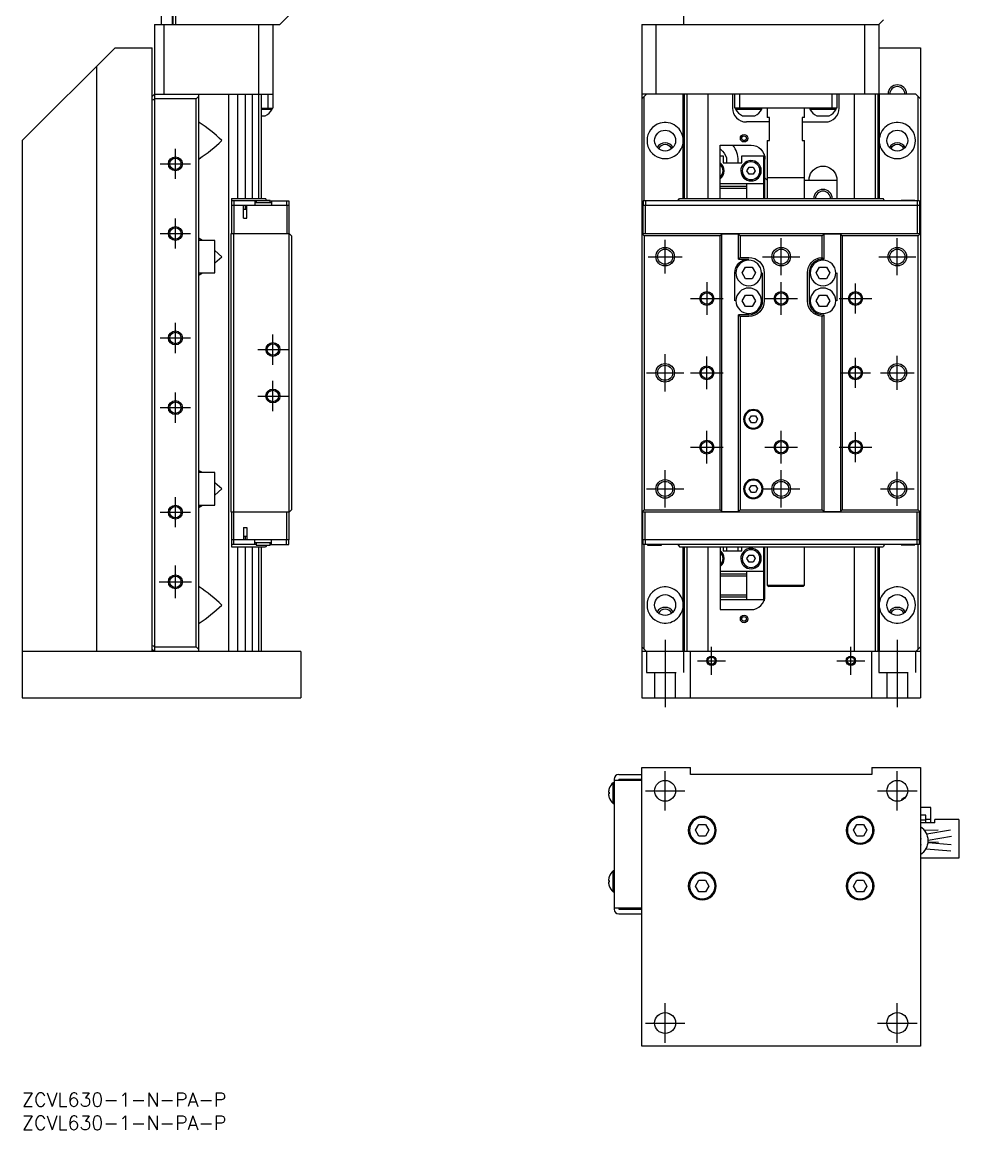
# Model space of a CAD drawing. Extents: x 0 to 469, y -8 to 440.
# Drawn here: x 0 to 201.7, y -8 to 230.5 of the extents above; entities that cross this region are included whole.
import ezdxf

# ---------------------------------------------------------------- set-up
doc = ezdxf.new("R2010")
doc.units = 0
doc.header["$LTSCALE"] = 0.5
doc.linetypes.add('CENTER', pattern=[50.8, 31.75, -6.35, 6.35, -6.35])
doc.linetypes.add('DASHED', pattern=[19.05, 12.7, -6.35])
for name, color, linetype in [('MSM_CENTER', 1, 'CENTER'), ('MSM_CONTINUOUS', 7, 'CONTINUOUS'), ('MSM_DASHED', 4, 'DASHED'), ('MSM_NARROW', 5, 'CONTINUOUS'), ('MSM_PART_NUMBER', 7, 'CONTINUOUS')]:
    doc.layers.add(name, color=color, linetype=linetype)
doc.styles.get("Standard").update_dxf_attribs({"font": 'txt.shx', "height": 3, "bigfont": 'bigfont.shx'})

msp = doc.modelspace()

# ---------------------------------------------------------------- linework, layer by layer
at = {"layer": 'MSM_CENTER'}
for p, q in [((33, 196.75), (33, 203.25)), ((29.75, 200), (36.25, 200)), ((33, 181.75), (33, 188.25)), ((29.75, 185), (36.25, 185)), ((138.45, 176.35), (138.45, 183.65)), ((163.45, 176), (163.45, 184)), ((188.45, 176), (188.45, 184)), ((134.8, 180), (142.1, 180)), ((159.45, 180), (167.45, 180)), ((184.45, 180), (192.45, 180)), ((147.45, 174.5), (147.45, 167.5)), ((163.45, 167.5), (163.45, 174.5)), ((179.45, 167.75), (179.45, 174.25)), ((143.95, 171), (150.95, 171)), ((159.95, 171), (166.95, 171)), ((175.95, 171), (182.95, 171)), ((33, 159.25), (33, 165.75)), ((29.75, 162.5), (36.25, 162.5)), ((54, 156.75), (54, 163.25)), ((50.75, 160), (57.25, 160)), ((138.45, 151), (138.45, 159)), ((147.45, 151.5), (147.45, 158.5)), ((179.45, 151.75), (179.45, 158.25)), ((188.45, 151.35), (188.45, 158.65)), ((54, 146.75), (54, 153.25)), ((134.45, 155), (142.45, 155)), ((143.95, 155), (150.95, 155)), ((176.2, 155), (182.7, 155)), ((184.8, 155), (192.1, 155)), ((33, 144.25), (33, 150.75)), ((50.75, 150), (57.25, 150)), ((29.75, 147.5), (36.25, 147.5)), ((147.45, 135.5), (147.45, 142.5)), ((163.45, 135.5), (163.45, 142.5)), ((179.45, 135.75), (179.45, 142.25)), ((143.95, 139), (150.95, 139)), ((159.95, 139), (166.95, 139)), ((175.95, 139), (182.95, 139)), ((138.45, 126), (138.45, 134)), ((163.45, 126), (163.45, 134)), ((188.45, 126.35), (188.45, 133.65)), ((134.45, 130), (142.45, 130)), ((159.45, 130), (167.45, 130)), ((184.8, 130), (192.1, 130)), ((33, 121.75), (33, 128.25)), ((29.75, 125), (36.25, 125)), ((33, 106.5), (33, 113.5)), ((29.5, 110), (36.5, 110)), ((138.45, 97.5), (138.45, 83)), ((148.45, 90), (148.45, 96)), ((178.45, 90), (178.45, 96)), ((188.45, 97.5), (188.45, 83)), ((145.45, 93), (151.45, 93)), ((175.45, 93), (181.45, 93)), ((138.45, 60.75), (138.45, 69.25)), ((188.45, 60.75), (188.45, 69.25)), ((134.2, 65), (142.7, 65)), ((184.2, 65), (192.7, 65)), ((138.45, 10.75), (138.45, 19.25)), ((188.45, 10.75), (188.45, 19.25)), ((134.2, 15), (142.7, 15)), ((184.2, 15), (192.7, 15))]:
    msp.add_line(p, q, dxfattribs=at)
at = {"layer": 'MSM_CONTINUOUS'}
for p, q in [((142.45, 230), (142.45, 255)), ((32.5, 230), (32.5, 234.5)), ((33, 234.5), (33, 230)), ((29.9, 233), (29.9, 230)), ((32.4, 230), (32.4, 233)), ((55.5, 230), (58.5, 233)), ((28.5, 230), (55.5, 230)), ((28.5, 230), (28.5, 214)), ((30.5, 230), (30.5, 215)), ((51, 215), (51, 230)), ((54, 230), (54, 212)), ((133.45, 230), (133.45, 85)), ((133.45, 230), (184.45, 230)), ((136.45, 230), (136.45, 215)), ((181.45, 215), (181.45, 230)), ((184.45, 230), (185.45, 231)), ((184.45, 230), (184.45, 215)), ((20, 225), (0, 205)), ((20, 225), (28, 225)), ((28, 95), (28, 225)), ((184.45, 225), (193.45, 225)), ((193.45, 225), (193.45, 85)), ((16, 221), (16, 95)), ((28.5, 215), (28, 214.5)), ((28.5, 215), (54, 215)), ((38, 215), (38, 95)), ((44.5, 95), (44.5, 215)), ((46.39, 215), (46.39, 192.5)), ((48, 215), (48, 192.5)), ((49.61, 192.5), (49.61, 215)), ((50.99, 192.5), (50.99, 215)), ((51.5, 215), (51.5, 192.5)), ((53, 212), (53, 215)), ((192.45, 215), (133.45, 215)), ((134.45, 215), (133.45, 214)), ((142.35, 192.5), (142.35, 215)), ((142.65, 192.5), (142.65, 215)), ((143.16, 215), (143.16, 192.5)), ((147.74, 192.5), (147.74, 215)), ((152.95, 215), (152.95, 212)), ((153.45, 212), (153.45, 215)), ((154.45, 215), (154.45, 212)), ((174.45, 212), (174.45, 215)), ((175.45, 215), (175.45, 212)), ((175.95, 212), (175.95, 215)), ((179.16, 215), (179.16, 192.5)), ((183.75, 192.5), (183.75, 215)), ((184.25, 215), (184.25, 192.5)), ((184.55, 215), (184.55, 192.5)), ((193.45, 214), (192.45, 215)), ((28.51, 214), (28.51, 96)), ((37.5, 214), (28.51, 214)), ((38, 214.5), (37.5, 214)), ((37.5, 96), (37.5, 214)), ((133.95, 192), (133.95, 214.5)), ((192.95, 192), (192.95, 214.5)), ((51.5, 212), (54, 212)), ((51.5, 211.75), (53.85, 211.75)), ((51.5, 210.35), (52.34, 210.35)), ((53.85, 211.75), (53.85, 212)), ((175.45, 212), (153.45, 212)), ((153.6, 212), (153.6, 211.75)), ((153.6, 211.75), (159.3, 211.75)), ((155.11, 210.35), (157.79, 210.35)), ((159.3, 211.75), (159.3, 212)), ((160.45, 212), (160.45, 210)), ((160.95, 210), (160.45, 210)), ((160.95, 205), (160.95, 210)), ((168.45, 210), (167.95, 210)), ((167.95, 210), (167.95, 205)), ((168.45, 210), (168.45, 212)), ((169.6, 212), (169.6, 211.75)), ((169.6, 211.75), (175.3, 211.75)), ((171.11, 210.35), (173.79, 210.35)), ((175.3, 211.75), (175.3, 212)), ((38, 208.74), (38.12, 208.9)), ((160.95, 209), (155.95, 209)), ((167.95, 209), (172.95, 209)), ((0, 205), (0, 85)), ((150.33, 204), (156.95, 204)), ((150.33, 192.5), (150.33, 204)), ((150.33, 203.19), (150.83, 202.72)), ((160.45, 205), (160.95, 205)), ((160.45, 205), (160.45, 192.5)), ((167.95, 205), (168.45, 205)), ((168.45, 192.5), (168.45, 205)), ((38, 201.26), (38.12, 201.1)), ((150.33, 201.7), (150.95, 201.7)), ((150.95, 201.7), (150.95, 200.2)), ((151.7, 200.71), (151.7, 200.2)), ((154.2, 200.2), (154.2, 200.71)), ((154.95, 200.2), (154.95, 201.7)), ((154.95, 201.7), (159.65, 201.7)), ((156.84, 200.69), (156.84, 200.39)), ((156.91, 200.7), (156.91, 200.4)), ((156.93, 200.4), (156.93, 200.7)), ((159.65, 201.7), (159.65, 192.5)), ((159.75, 202.07), (159.75, 192.5)), ((159.95, 192.5), (159.95, 201)), ((150.95, 200.2), (154.95, 200.2)), ((156.08, 198.5), (156.52, 199.25)), ((156.52, 197.75), (156.08, 198.5)), ((156.52, 199.25), (157.38, 199.25)), ((157.38, 199.25), (157.82, 198.5)), ((157.82, 198.5), (157.38, 197.75)), ((159.65, 195.7), (150.33, 195.7)), ((155.95, 195.7), (155.95, 192.5)), ((157.38, 197.75), (156.52, 197.75)), ((159.95, 197), (160.45, 196.5)), ((168.45, 197), (160.45, 197)), ((168.45, 196.5), (175.45, 196.5)), ((175.45, 196.5), (175.45, 192.5)), ((150.33, 195.2), (155.95, 195.2)), ((155.95, 194.7), (150.33, 194.7)), ((45.1, 192.5), (52.43, 192.5)), ((45.1, 192.5), (45.1, 185)), ((50.4, 192), (45.1, 192)), ((57.5, 191), (45.1, 191)), ((45.6, 192), (45.6, 185)), ((47.65, 188.3), (47.65, 191)), ((48, 191), (48, 190.2)), ((48.35, 188.3), (48.35, 191)), ((50.1, 192), (50.1, 191)), ((53.7, 191.6), (50.1, 191.6)), ((53.4, 192.05), (50.4, 192.05)), ((50.4, 192.05), (50.4, 191.6)), ((52.7, 192.05), (52.43, 192.5)), ((53.4, 192.1), (52.67, 192.1)), ((53.4, 191.6), (53.4, 192.1)), ((53.4, 192), (57.4, 192)), ((53.7, 192), (53.7, 191)), ((56.9, 192), (56.9, 191)), ((57, 191), (57, 185)), ((57.4, 192), (57.4, 191)), ((57.5, 119), (57.5, 191)), ((133.65, 191), (133.65, 185)), ((193.25, 191), (133.65, 191)), ((133.7, 192), (133.7, 191)), ((193.2, 192), (133.7, 192)), ((134.15, 191), (134.15, 185)), ((134.2, 192), (134.2, 191)), ((137.65, 192.05), (134.65, 192.05)), ((134.65, 192.05), (134.65, 192)), ((137.65, 192), (137.65, 192.05)), ((141.22, 192), (141.52, 192.5)), ((141.52, 192.5), (185.38, 192.5)), ((185.68, 192), (185.38, 192.5)), ((192.25, 192.1), (189.25, 192.1)), ((189.25, 192.1), (189.25, 192)), ((192.25, 192), (192.25, 192.1)), ((192.7, 192), (192.7, 191)), ((192.75, 191), (192.75, 185)), ((193.2, 192), (193.2, 191)), ((193.25, 191), (193.25, 185)), ((47.65, 190.2), (48.35, 190.2)), ((47.65, 188.3), (48.35, 188.3)), ((38.12, 183.9), (38, 183.74)), ((38.87, 183.5), (38.12, 183.9)), ((45, 125), (45, 185)), ((45, 185), (57.5, 185)), ((45.5, 185), (45.5, 125)), ((57.5, 185), (58, 184.5)), ((58, 184.5), (58, 125.5)), ((133.45, 185), (133.95, 184.5)), ((133.45, 185), (193.45, 185)), ((150.3, 184.5), (133.95, 184.5)), ((133.95, 184.5), (133.95, 125.5)), ((150.65, 184.85), (150.3, 184.5)), ((150.3, 125.5), (150.3, 184.5)), ((154.25, 184.85), (150.65, 184.85)), ((150.65, 125.15), (150.65, 184.85)), ((154.6, 184.5), (154.25, 184.85)), ((154.25, 179.5), (154.25, 184.85)), ((172.3, 184.5), (154.6, 184.5)), ((154.6, 184.5), (154.6, 179.85)), ((172.65, 184.85), (172.3, 184.5)), ((172.3, 179.84), (172.3, 184.5)), ((176.25, 184.85), (172.65, 184.85)), ((172.65, 184.85), (172.65, 179.49)), ((176.6, 184.5), (176.25, 184.85)), ((176.25, 184.85), (176.25, 125.15)), ((192.95, 184.5), (176.6, 184.5)), ((176.6, 184.5), (176.6, 125.5)), ((192.95, 184.5), (193.45, 185)), ((192.95, 125.5), (192.95, 184.5)), ((41.5, 183.5), (38, 183.5)), ((41.5, 176.5), (41.5, 183.5)), ((43, 180), (41.5, 181.32)), ((41.5, 178.68), (43, 180)), ((154.25, 179.5), (154.6, 179.85)), ((154.25, 179.5), (156.45, 179.5)), ((154.6, 179.85), (156.45, 179.85)), ((172.3, 179.84), (172.65, 179.49)), ((38, 176.5), (41.5, 176.5)), ((38.12, 176.1), (38.87, 176.5)), ((153.45, 170.5), (153.45, 176.5)), ((155.01, 176.5), (155.73, 177.75)), ((155.73, 175.25), (155.01, 176.5)), ((155.73, 177.75), (157.17, 177.75)), ((157.17, 177.75), (157.89, 176.5)), ((157.89, 176.5), (157.17, 175.25)), ((159.45, 170.5), (159.45, 176.5)), ((159.8, 176.5), (159.8, 170.5)), ((169.1, 170.5), (169.1, 176.5)), ((169.45, 176.5), (169.45, 170.5)), ((171.01, 176.5), (171.73, 177.75)), ((171.73, 175.25), (171.01, 176.5)), ((171.73, 177.75), (173.17, 177.75)), ((173.17, 177.75), (173.89, 176.5)), ((173.89, 176.5), (173.17, 175.25)), ((175.45, 176.5), (175.45, 170.5)), ((38, 176.26), (38.12, 176.1)), ((157.17, 175.25), (155.73, 175.25)), ((173.17, 175.25), (171.73, 175.25)), ((155.01, 170.5), (155.73, 171.75)), ((155.73, 171.75), (157.17, 171.75)), ((157.17, 171.75), (157.89, 170.5)), ((171.01, 170.5), (171.73, 171.75)), ((171.73, 171.75), (173.17, 171.75)), ((173.17, 171.75), (173.89, 170.5)), ((155.73, 169.25), (155.01, 170.5)), ((157.89, 170.5), (157.17, 169.25)), ((171.73, 169.25), (171.01, 170.5)), ((173.89, 170.5), (173.17, 169.25)), ((156.45, 167.5), (154.25, 167.5)), ((154.25, 167.5), (154.6, 167.15)), ((154.25, 125.15), (154.25, 167.5)), ((154.6, 167.15), (154.6, 125.5)), ((156.45, 167.15), (154.6, 167.15)), ((157.17, 169.25), (155.73, 169.25)), ((173.17, 169.25), (171.73, 169.25)), ((172.3, 167.15), (172.65, 167.5)), ((172.3, 125.5), (172.3, 167.15)), ((172.65, 167.5), (172.65, 125.15)), ((156.58, 145), (157.02, 145.75)), ((157.02, 145.75), (157.88, 145.75)), ((157.88, 145.75), (158.32, 145)), ((157.02, 144.25), (156.58, 145)), ((157.88, 144.25), (157.02, 144.25)), ((158.32, 145), (157.88, 144.25)), ((38.12, 133.9), (38, 133.74)), ((38.87, 133.5), (38.12, 133.9)), ((41.5, 133.5), (38, 133.5)), ((41.5, 126.5), (41.5, 133.5)), ((43, 130), (41.5, 131.32)), ((41.5, 128.68), (43, 130)), ((156.58, 130), (157.02, 130.75)), ((157.02, 129.25), (156.58, 130)), ((157.02, 130.75), (157.88, 130.75)), ((157.88, 129.25), (157.02, 129.25)), ((157.88, 130.75), (158.32, 130)), ((158.32, 130), (157.88, 129.25)), ((38, 126.5), (41.5, 126.5)), ((38.12, 126.1), (38.87, 126.5)), ((38, 126.26), (38.12, 126.1)), ((57.5, 125), (45, 125)), ((45.1, 125), (45.1, 117.5)), ((45.6, 118), (45.6, 125)), ((57, 119), (57, 125)), ((58, 125.5), (57.5, 125)), ((133.95, 125.5), (133.45, 125)), ((193.25, 125), (133.45, 125)), ((133.65, 119), (133.65, 125)), ((133.95, 125.5), (150.3, 125.5)), ((134.15, 119), (134.15, 125)), ((150.3, 125.5), (150.65, 125.15)), ((150.65, 125.15), (154.25, 125.15)), ((154.25, 125.15), (154.6, 125.5)), ((154.6, 125.5), (172.3, 125.5)), ((172.3, 125.5), (172.65, 125.15)), ((172.65, 125.15), (176.25, 125.15)), ((176.25, 125.15), (176.6, 125.5)), ((176.6, 125.5), (192.95, 125.5)), ((192.75, 119), (192.75, 125)), ((193.45, 125), (192.75, 125)), ((193.45, 125), (192.95, 125.5)), ((193.25, 119), (193.25, 125)), ((47.65, 121.7), (47.65, 119)), ((47.65, 121.7), (48.35, 121.7)), ((48.35, 121.7), (48.35, 119)), ((47.65, 119.8), (48.35, 119.8)), ((48, 119.8), (48, 119)), ((57.5, 119), (45.1, 119)), ((50.4, 118), (45.1, 118)), ((45.1, 117.5), (52.43, 117.5)), ((46.39, 117.5), (46.39, 95)), ((48, 117.5), (48, 95)), ((49.61, 95), (49.61, 117.5)), ((50.1, 118), (50.1, 119)), ((53.7, 118.4), (50.1, 118.4)), ((50.4, 118.4), (50.4, 117.9)), ((50.4, 117.9), (53.4, 117.9)), ((50.99, 95), (50.99, 117.5)), ((51.5, 117.5), (51.5, 95)), ((52.67, 117.9), (52.43, 117.5)), ((53.4, 117.9), (53.4, 118.4)), ((53.4, 118), (57.4, 118)), ((53.7, 118), (53.7, 119)), ((56.9, 118), (56.9, 119)), ((57.4, 118), (57.4, 119)), ((193.25, 119), (133.65, 119)), ((133.7, 118), (133.7, 119)), ((193.2, 118), (133.7, 118)), ((133.95, 95.5), (133.95, 118)), ((134.2, 118), (134.2, 119)), ((134.65, 118), (134.65, 117.9)), ((134.65, 117.9), (137.65, 117.9)), ((137.65, 117.9), (137.65, 118)), ((141.22, 118), (141.52, 117.5)), ((141.52, 117.5), (185.38, 117.5)), ((142.35, 95), (142.35, 117.5)), ((142.65, 95), (142.65, 117.5)), ((143.16, 117.5), (143.16, 95)), ((147.74, 95), (147.74, 117.5)), ((150.33, 117.5), (150.33, 104)), ((150.95, 117.5), (150.95, 116.7)), ((151.69, 117.5), (151.7, 117.21)), ((151.7, 117.21), (151.7, 116.7)), ((154.2, 117.21), (154.19, 117.5)), ((154.2, 116.7), (154.2, 117.21)), ((154.95, 116.7), (154.95, 117.5)), ((156.84, 117.19), (156.84, 116.89)), ((156.91, 117.2), (156.91, 116.9)), ((156.93, 116.9), (156.93, 117.2)), ((159.65, 117.5), (159.65, 106.2)), ((159.75, 117.5), (159.75, 105.92)), ((159.95, 107), (159.95, 117.5)), ((160.45, 117.5), (160.45, 109.3)), ((168.45, 109.3), (168.45, 117.5)), ((179.16, 117.5), (179.16, 95)), ((183.75, 95), (183.75, 117.5)), ((184.25, 117.5), (184.25, 95)), ((184.55, 117.5), (184.55, 95)), ((185.68, 118), (185.38, 117.5)), ((189.25, 118), (189.25, 117.95)), ((189.25, 117.95), (192.25, 117.95)), ((192.25, 117.95), (192.25, 118)), ((192.7, 118), (192.7, 119)), ((192.95, 95.5), (192.95, 118)), ((193.2, 118), (193.2, 119)), ((150.95, 116.7), (154.95, 116.7)), ((156.08, 115), (156.52, 115.75)), ((156.52, 114.25), (156.08, 115)), ((156.52, 115.75), (157.38, 115.75)), ((157.38, 115.75), (157.82, 115)), ((157.82, 115), (157.38, 114.25)), ((159.65, 112.2), (150.33, 112.2)), ((155.95, 112.2), (155.95, 106.2)), ((157.38, 114.25), (156.52, 114.25)), ((150.33, 111.7), (155.95, 111.7)), ((155.95, 111.2), (150.33, 111.2)), ((38, 108.74), (38.12, 108.9)), ((160.45, 109.3), (168.45, 109.3)), ((160.45, 109.3), (160.75, 109)), ((168.15, 109), (160.75, 109)), ((168.15, 109), (168.45, 109.3)), ((150.33, 107.2), (155.95, 107.2)), ((155.95, 106.7), (150.33, 106.7)), ((150.33, 106.2), (159.65, 106.2)), ((150.33, 104), (156.95, 104)), ((38, 101.26), (38.12, 101.1)), ((28, 95.5), (28.5, 95)), ((28.5, 95.99), (28.5, 95)), ((28.51, 96), (37.5, 96)), ((37.5, 96), (38, 95.5)), ((133.45, 96), (134.45, 95)), ((192.45, 95), (193.45, 96)), ((60, 95), (0, 95)), ((60, 95), (60, 85)), ((193.45, 95), (133.45, 95)), ((143.95, 85), (143.95, 95)), ((182.95, 85), (182.95, 95)), ((0, 85), (60, 85)), ((133.45, 85), (193.45, 85)), ((133.45, 10), (133.45, 70)), ((133.45, 70), (143.95, 70)), ((143.95, 68.5), (143.95, 70)), ((182.95, 70), (193.45, 70)), ((182.95, 70), (182.95, 68.5)), ((193.45, 70), (193.45, 10)), ((127.45, 67.5), (127.45, 39.5)), ((127.45, 67.3), (133.45, 67.3)), ((128.45, 68.5), (133.45, 68.5)), ((128.45, 67.5), (133.45, 67.5)), ((128.45, 67.5), (128.45, 67.3)), ((128.45, 67.39), (133.45, 67.39)), ((182.95, 68.5), (143.95, 68.5)), ((126.26, 64.68), (126.42, 64.68)), ((126.41, 65.48), (126.42, 65.47)), ((126.42, 64.68), (126.42, 64.32)), ((127.27, 62.25), (127.27, 66.75)), ((127.45, 66.75), (127.27, 66.75)), ((126.42, 64.32), (126.26, 64.32)), ((126.42, 63.53), (126.41, 63.52)), ((127.27, 62.25), (127.45, 62.25)), ((195.7, 61.38), (193.45, 61.38)), ((194.6, 59.75), (193.45, 59.75)), ((194.6, 58.1), (194.6, 59.75)), ((195.7, 58.35), (195.7, 61.38)), ((145.01, 56.5), (145.73, 57.75)), ((145.73, 57.75), (147.17, 57.75)), ((147.17, 57.75), (147.89, 56.5)), ((179.01, 56.5), (179.73, 57.75)), ((179.73, 57.75), (181.17, 57.75)), ((181.17, 57.75), (181.89, 56.5)), ((194.6, 58.66), (193.45, 58.66)), ((196.5, 58.1), (193.45, 58.1)), ((195.7, 58.85), (194.6, 58.85)), ((196.5, 58.1), (196.5, 58.81)), ((201.7, 58.81), (196.5, 58.81)), ((201.7, 58.81), (201.7, 50.53)), ((145.73, 55.25), (145.01, 56.5)), ((147.17, 55.25), (145.73, 55.25)), ((147.89, 56.5), (147.17, 55.25)), ((179.73, 55.25), (179.01, 56.5)), ((181.17, 55.25), (179.73, 55.25)), ((181.89, 56.5), (181.17, 55.25)), ((197.28, 56.55), (194.33, 56.46)), ((199.89, 56.54), (194.82, 55.65)), ((195.1, 54.38), (200.11, 55.26)), ((194.64, 52.54), (199.94, 52.05)), ((200.06, 53.35), (195.07, 53.8)), ((197.32, 53.85), (195.08, 53.91)), ((201.7, 50.53), (193.45, 50.53)), ((127.27, 43.25), (127.27, 47.75)), ((127.45, 47.75), (127.27, 47.75)), ((126.26, 45.68), (126.42, 45.68)), ((126.42, 45.32), (126.26, 45.32)), ((126.41, 46.48), (126.42, 46.47)), ((126.42, 45.68), (126.42, 45.32)), ((145.01, 44.5), (145.73, 45.75)), ((145.73, 45.75), (147.17, 45.75)), ((147.17, 45.75), (147.89, 44.5)), ((179.01, 44.5), (179.73, 45.75)), ((179.73, 45.75), (181.17, 45.75)), ((181.17, 45.75), (181.89, 44.5)), ((126.42, 44.53), (126.41, 44.52)), ((127.27, 43.25), (127.45, 43.25)), ((145.73, 43.25), (145.01, 44.5)), ((147.17, 43.25), (145.73, 43.25)), ((147.89, 44.5), (147.17, 43.25)), ((179.73, 43.25), (179.01, 44.5)), ((181.17, 43.25), (179.73, 43.25)), ((181.89, 44.5), (181.17, 43.25)), ((133.45, 39.7), (127.45, 39.7)), ((128.45, 39.7), (128.45, 39.5)), ((128.45, 39.5), (133.45, 39.5)), ((128.45, 38.5), (133.45, 38.5)), ((193.45, 10), (133.45, 10))]:
    msp.add_line(p, q, dxfattribs=at)
for centre, radius in [((138.45, 205), 2.25), ((155.45, 205.5), 0.8), ((155.45, 205.5), 0.5), ((188.45, 205), 2.25), ((33, 200), 1.23), ((33, 185), 1.23), ((138.45, 180), 1.62), ((163.45, 180), 1.62), ((188.45, 180), 1.62), ((147.45, 171), 1.23), ((163.45, 171), 1.23), ((179.45, 171), 1.23), ((33, 162.5), 1.23), ((54, 160), 1.23), ((138.45, 155), 1.62), ((147.45, 155), 1.23), ((179.45, 155), 1.23), ((188.45, 155), 1.62), ((54, 150), 1.23), ((33, 147.5), 1.23), ((147.45, 139), 1.23), ((163.45, 139), 1.23), ((179.45, 139), 1.23), ((138.45, 130), 1.62), ((163.45, 130), 1.62), ((188.45, 130), 1.62), ((33, 125), 1.23), ((33, 110), 1.23), ((138.45, 105), 2.25), ((188.45, 105), 2.25), ((155.45, 102), 0.8), ((155.45, 102), 0.5), ((148.45, 93), 0.783), ((178.45, 93), 0.783), ((138.45, 65), 2.25), ((188.45, 65), 2.25), ((138.45, 15), 2.25), ((188.45, 15), 2.25)]:
    msp.add_circle(centre, radius, dxfattribs=at)
at = {"layer": 'MSM_CONTINUOUS', "extrusion": (0, 0, -1)}
for centre, radius in [((-156.95, 198.5), 1.9), ((-156.45, 176.5), 2.75), ((-172.45, 176.5), 2.75), ((-156.45, 170.5), 2.75), ((-172.45, 170.5), 2.75), ((-157.45, 145), 2.1), ((-157.45, 145), 1.9), ((-157.45, 130), 2.1), ((-157.45, 130), 1.9), ((-156.95, 115), 1.9), ((-146.45, 56.5), 3), ((-146.45, 56.5), 2.75), ((-180.45, 56.5), 3), ((-180.45, 56.5), 2.75), ((-146.45, 44.5), 3), ((-146.45, 44.5), 2.75), ((-180.45, 44.5), 3), ((-180.45, 44.5), 2.75)]:
    msp.add_circle(centre, radius, dxfattribs=at)
at = {"layer": 'MSM_CONTINUOUS'}
for centre, radius, start, end in [((188.45, 215), 1.62, 0, 180), ((27.96, 214.63), 0.838, 272.8699, 310.7504), ((29.5, 215.5), 1.8, 236.251, 236.4427), ((51, 213.31), 3.25, 294.3004, 331.2734), ((155.95, 212), 3, 180.0028, 269.9972), ((156.45, 213.31), 3.25, 208.7266, 245.6996), ((156.45, 213.31), 3.25, 294.3004, 331.2734), ((172.45, 213.31), 3.25, 208.7266, 245.6996), ((172.95, 212), 3, 270, 0), ((172.45, 213.31), 3.25, 294.3004, 331.2734), ((21.2, 182.74), 31.15, 45.6019, 57.107), ((138.45, 205), 3.9, 106.3827, 253.6173), ((138.45, 205), 3.9, 0.0048, 106.3779), ((188.45, 205), 3.9, 73.6221, 179.9952), ((188.45, 205), 3.9, 286.3827, 73.6173), ((21.2, 227.26), 31.15, 302.893, 314.3981), ((138.45, 202.5), 1.62, 28.0807, 151.9193), ((138.45, 205), 3.9, 253.6176, 359.9998), ((148.94, 200.71), 5.26, 359.9864, 38.6744), ((188.45, 205), 3.9, 180.0002, 286.3825), ((188.45, 202.5), 1.62, 28.0807, 151.9193), ((156.95, 198.5), 2.2, 91.0939, 90.599), ((148.95, 198.5), 2.2, 308.6939, 51.3061), ((172.45, 192.5), 1.62, 0, 180), ((172.45, 176.5), 3, 86.1774, 180), ((156.45, 170.5), 3, 270, 0), ((172.45, 170.5), 3, 180, 273.8226), ((156.95, 115), 2.2, 91.0939, 90.599), ((148.95, 115), 2.2, 308.6939, 51.3061), ((21.2, 82.74), 31.15, 45.6019, 57.107), ((138.45, 105), 3.9, 106.3827, 253.6173), ((138.45, 105), 3.9, 0.0031, 106.3796), ((188.45, 105), 3.9, 73.6176, 179.9997), ((188.45, 105), 3.9, 286.3827, 73.6173), ((21.2, 127.26), 31.15, 302.893, 314.3981), ((138.45, 105), 3.9, 253.6203, 359.997), ((156.95, 107), 3, 270, 0), ((188.45, 105), 3.9, 180.0003, 286.3824), ((138.45, 102.5), 1.62, 28.0807, 151.9193), ((188.45, 102.5), 1.62, 28.0807, 151.9193), ((27.97, 95.41), 0.794, 47.7589, 87.5692), ((29.5, 94.5), 1.8, 123.5573, 123.749), ((128.45, 67.5), 1, 90, 180), ((129.25, 64.5), 2.99, 161.0315, 176.554), ((129.25, 64.5), 3, 131.4096, 160.9979), ((129.25, 64.5), 2.99, 183.446, 198.9685), ((129.25, 64.5), 3, 199.0021, 228.5904), ((190.75, 61.9), 1.8, 106.8077, 146.3384), ((191.6, 54.27), 3.5, 301.909, 58.091), ((129.25, 45.5), 3, 131.4096, 160.9979), ((129.25, 45.5), 2.99, 161.0315, 176.554), ((129.25, 45.5), 2.99, 183.446, 198.9685), ((129.25, 45.5), 3, 199.0021, 228.5904), ((128.45, 39.5), 1, 180, 270)]:
    msp.add_arc(centre, radius, start, end, dxfattribs=at)
at = {"layer": 'MSM_CONTINUOUS', "extrusion": (0, 0, -1)}
for centre, radius, start, end in [((-156.95, 201), 3, 90, 180), ((-148.94, 200.71), 2.76, 133.2141, 180.0438), ((-148.95, 198.5), 1.9, 136.3748, 223.6252), ((-172.45, 196.5), 3, 0, 36.5912), ((-172.45, 196.5), 3, 36.5924, 179.9988), ((-156.45, 176.5), 3, 0, 90), ((-156.45, 176.5), 3.35, 90, 180), ((-172.45, 176.5), 3.35, 0, 87.4337), ((-156.45, 170.5), 3.35, 180, 270), ((-172.45, 170.5), 3.35, 272.5663, 0), ((-148.95, 115), 1.9, 136.3748, 223.6252), ((-195.95, 58.35), 0.25, 270, 0), ((-192.9, 54.65), 0.6, 156.4435, 203.5565), ((-192.9, 53.35), 0.6, 156.4435, 203.5565)]:
    msp.add_arc(centre, radius, start, end, dxfattribs=at)
at = {"layer": 'MSM_DASHED'}
for p, q in [((134.45, 95), (134.45, 90.5)), ((142.45, 90.5), (142.45, 95)), ((184.45, 95), (184.45, 90.5)), ((192.45, 90.5), (192.45, 95)), ((134.45, 90.5), (142.45, 90.5)), ((136.2, 90.5), (136.2, 85)), ((140.7, 85), (140.7, 90.5)), ((184.45, 90.5), (192.45, 90.5)), ((186.2, 90.5), (186.2, 85)), ((190.7, 85), (190.7, 90.5))]:
    msp.add_line(p, q, dxfattribs=at)
at = {"layer": 'MSM_NARROW'}
for centre, radius in [((33, 200), 1.5), ((33, 185), 1.5), ((138.45, 180), 2), ((163.45, 180), 2), ((188.45, 180), 2), ((147.45, 171), 1.5), ((163.45, 171), 1.5), ((179.45, 171), 1.5), ((33, 162.5), 1.5), ((54, 160), 1.5), ((138.45, 155), 2), ((147.45, 155), 1.5), ((179.45, 155), 1.5), ((188.45, 155), 2), ((54, 150), 1.5), ((33, 147.5), 1.5), ((147.45, 139), 1.5), ((163.45, 139), 1.5), ((179.45, 139), 1.5), ((138.45, 130), 2), ((163.45, 130), 2), ((188.45, 130), 2), ((33, 125), 1.5), ((33, 110), 1.5), ((148.45, 93), 1), ((178.45, 93), 1)]:
    msp.add_circle(centre, radius, dxfattribs=at)
for centre, start, end in [((188.45, 215), 0, 180), ((138.45, 202.5), 31.2484, 148.7516), ((188.45, 202.5), 31.2484, 148.7516), ((172.45, 192.5), 0, 180), ((138.45, 102.5), 31.2484, 148.7516), ((188.45, 102.5), 31.2484, 148.7516)]:
    msp.add_arc(centre, 2, start, end, dxfattribs=at)

# ---------------------------------------------------------------- texts
at = {"layer": 'MSM_PART_NUMBER'}
for p in [(0, -3), (0, -8)]:
    msp.add_text('ZCVL630-1-N-PA-P', height=3, dxfattribs=at).set_placement(p)

doc.saveas('drawing.dxf')
